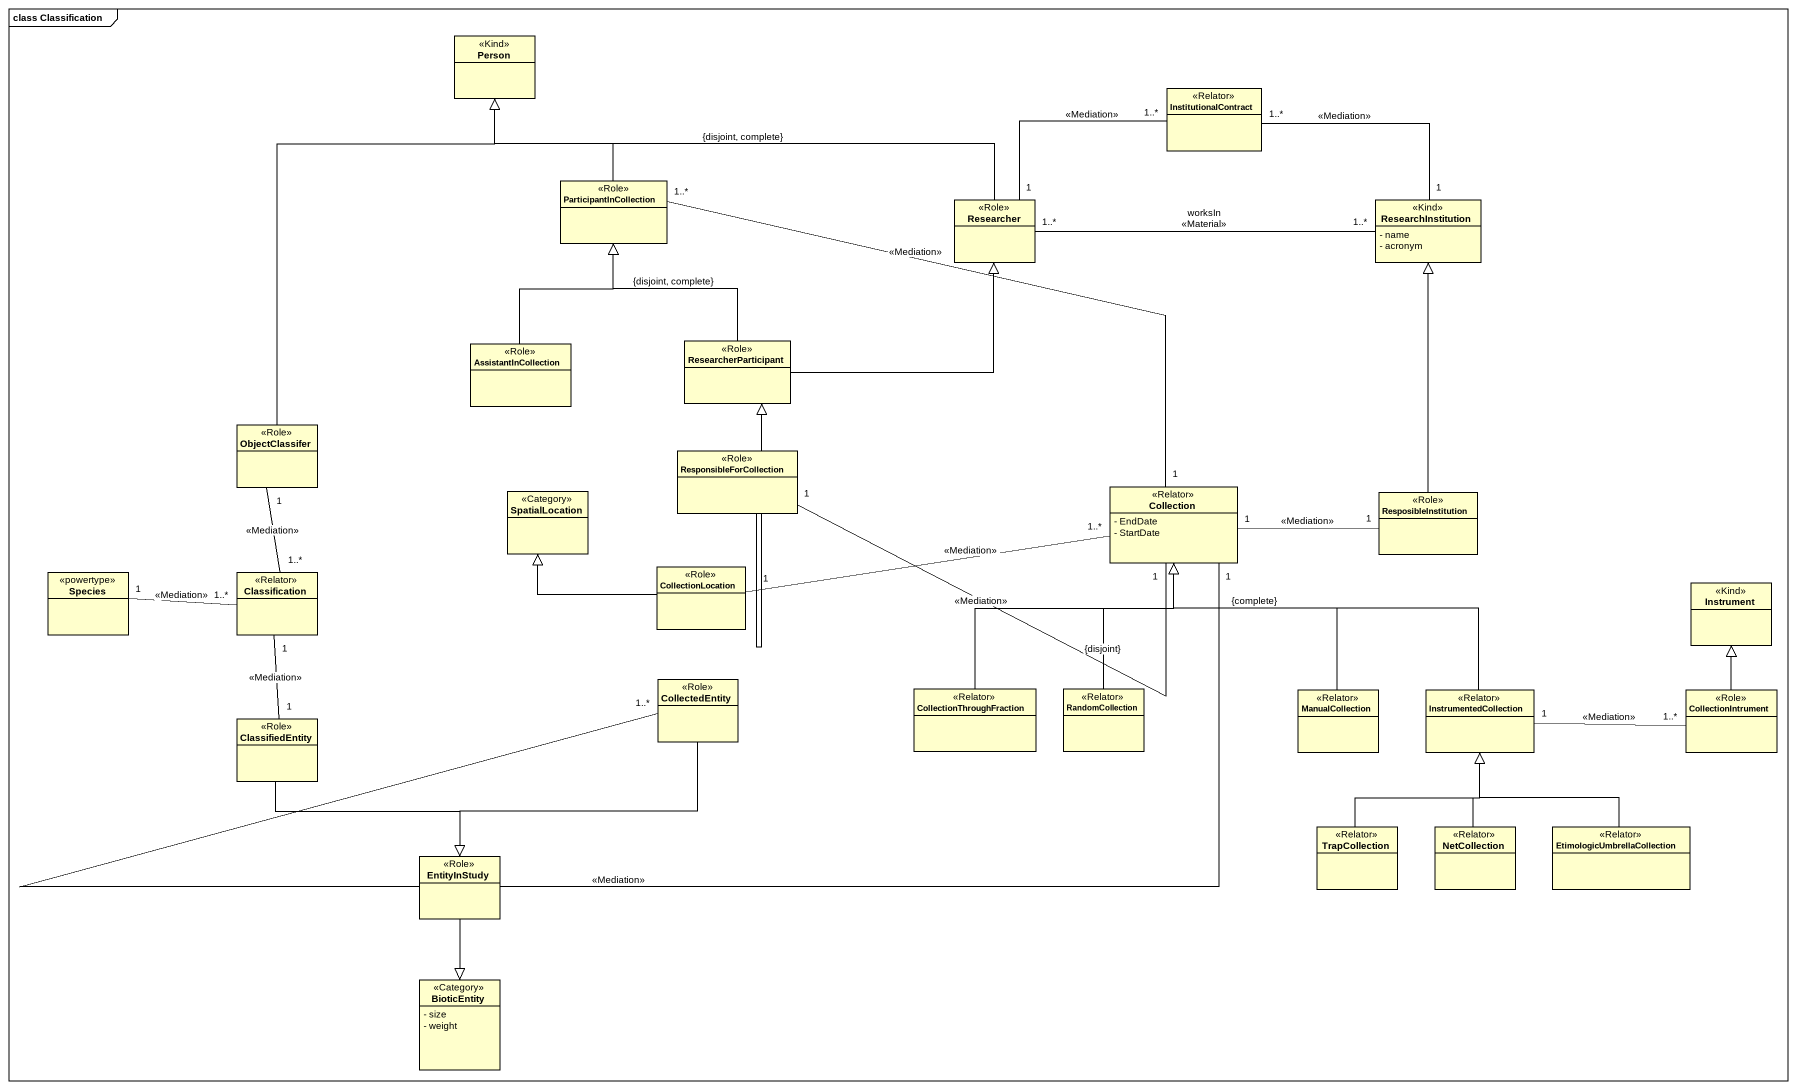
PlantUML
@startuml
mainframe class Classification
hide circle
hide empty members
skinparam classAttributeIconSize 0
class "Person" as Person_ <<Kind>>
class InstitutionalContract <<Relator>>
class ParticipantInCollection <<Role>>
class Researcher <<Role>>
class ResearchInstitution <<Kind>> {
  - name
  - acronym
}
class AssistantInCollection <<Role>>
class ResearcherParticipant <<Role>>
class ObjectClassifer <<Role>>
class ResponsibleForCollection <<Role>>
class SpatialLocation <<Category>>
class Collection <<Relator>> {
  - EndDate
  - StartDate
}
class ResposibleInstitution <<Role>>
class Species <<powertype>>
class Classification <<Relator>>
class CollectionLocation <<Role>>
class Instrument <<Kind>>
class CollectedEntity <<Role>>
class CollectionThroughFraction <<Relator>>
class RandomCollection <<Relator>>
class ManualCollection <<Relator>>
class InstrumentedCollection <<Relator>>
class CollectionIntrument <<Role>>
class ClassifiedEntity <<Role>>
class TrapCollection <<Relator>>
class NetCollection <<Relator>>
class EtimologicUmbrellaCollection <<Relator>>
class EntityInStudy <<Role>>
class BioticEntity <<Category>> {
  - size
  - weight
}
InstitutionalContract "1..*" -left- "1" Researcher : <<Mediation>>
InstitutionalContract "1..*" -right- "1" ResearchInstitution : <<Mediation>>
ParticipantInCollection -up-|> Person_
Researcher -left-|> Person_ : {disjoint, complete}
Researcher "1..*" -right- "1..*" ResearchInstitution : worksIn\n<<Material>>
AssistantInCollection -up-|> ParticipantInCollection
ResearcherParticipant -up-|> ParticipantInCollection : {disjoint, complete}
ResearcherParticipant -right-|> Researcher
ObjectClassifer -up-|> Person_
ResponsibleForCollection -up-|> ResearcherParticipant
Collection "1" -left- "1..*" ParticipantInCollection : <<Mediation>>
Collection "1" -left- "1" ResponsibleForCollection : <<Mediation>>
Collection "1" -right- "1" ResposibleInstitution : <<Mediation>>
Collection "1..*" -left- "1" CollectionLocation : <<Mediation>>
Collection "1" -left- "1..*" CollectedEntity : <<Mediation>>
ResposibleInstitution -up-|> ResearchInstitution
Classification "1..*" -up- "1" ObjectClassifer : <<Mediation>>
Classification "1..*" -left- "1" Species : <<Mediation>>
Classification "1" -- "1" ClassifiedEntity : <<Mediation>>
CollectionLocation -left-|> SpatialLocation
CollectedEntity --|> EntityInStudy
CollectionThroughFraction -up-|> Collection
RandomCollection -up-|> Collection : {disjoint}
ManualCollection -up-|> Collection : {complete}
InstrumentedCollection -up-|> Collection
InstrumentedCollection "1" -right- "1..*" CollectionIntrument : <<Mediation>>
CollectionIntrument -up-|> Instrument
ClassifiedEntity --|> EntityInStudy
TrapCollection -up-|> InstrumentedCollection
NetCollection -up-|> InstrumentedCollection
EtimologicUmbrellaCollection -up-|> InstrumentedCollection
EntityInStudy --|> BioticEntity
@enduml
